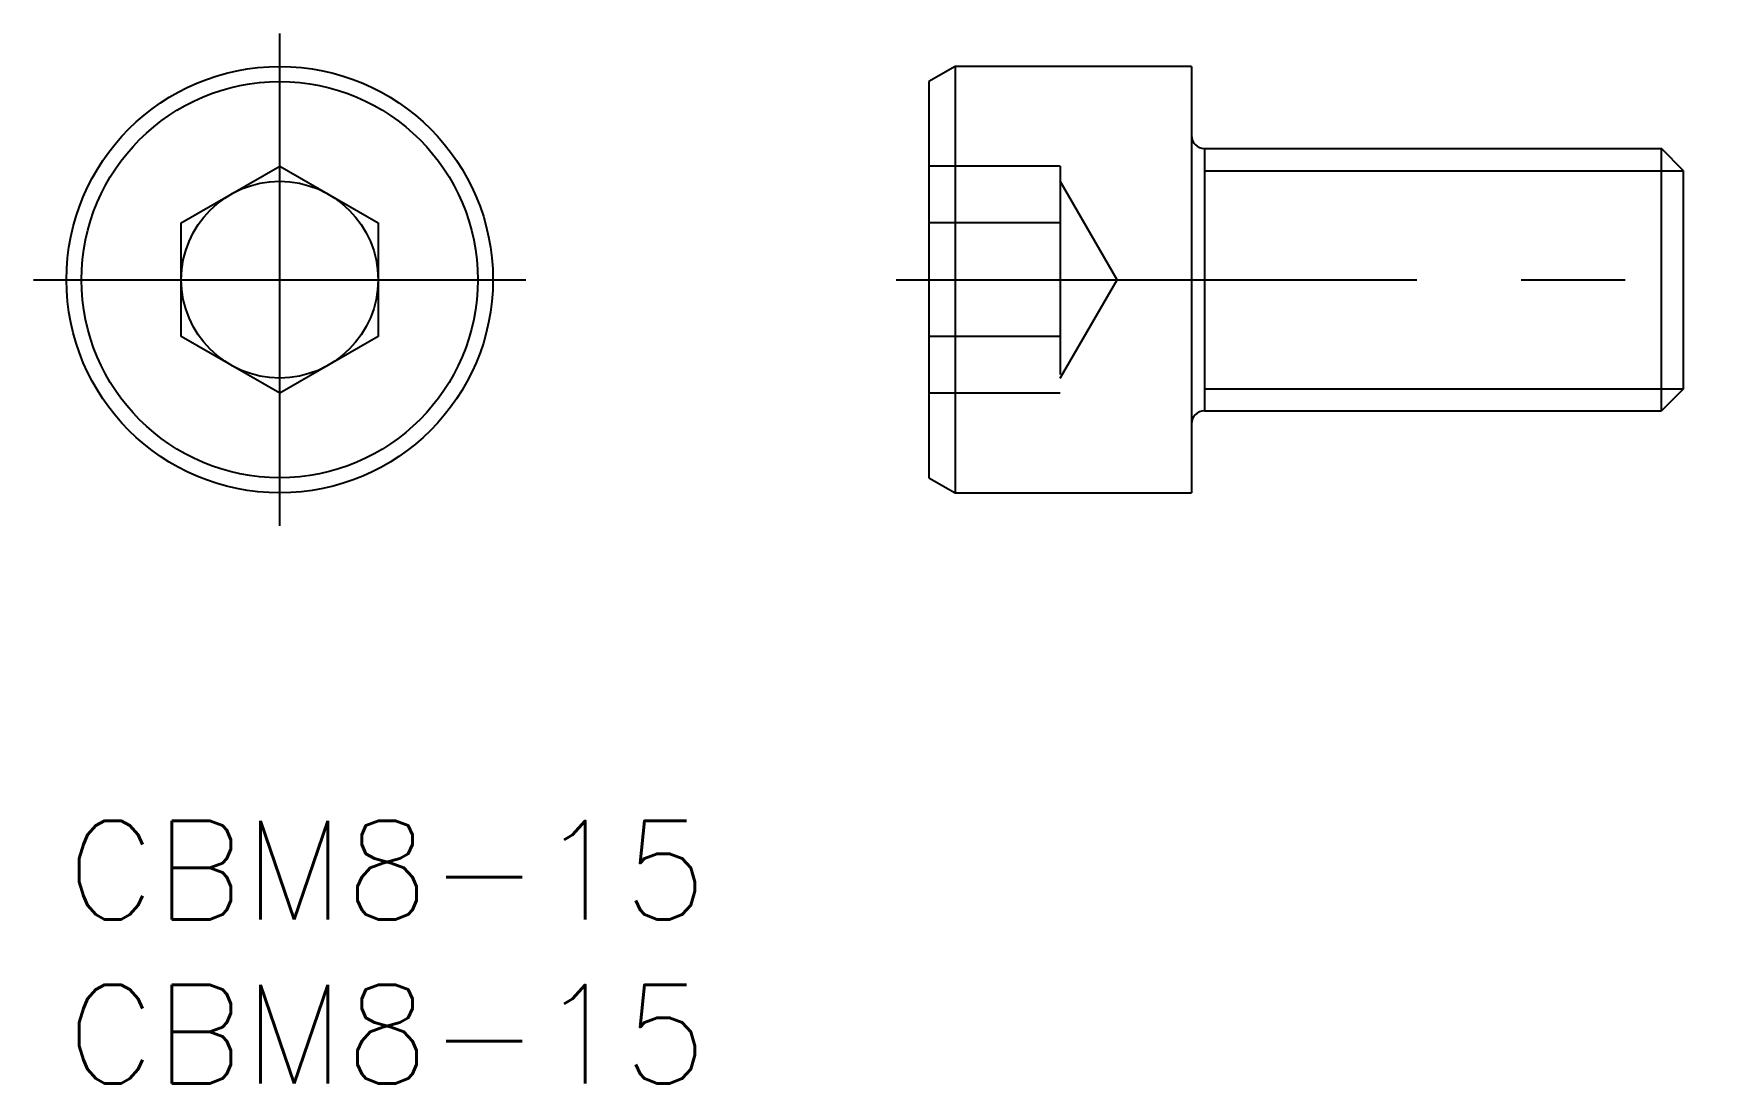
# Model space of a CAD drawing. Extents: x -1 to 50.3, y -8 to 24.
import ezdxf

# ---------------------------------------------------------------- set-up
doc = ezdxf.new("R2010")
doc.units = 0
doc.header["$LTSCALE"] = 0.5
doc.linetypes.add('CENTER', pattern=[50.8, 31.75, -6.35, 6.35, -6.35])
doc.linetypes.add('DASHED', pattern=[19.05, 12.7, -6.35])
for name, color, linetype in [('MSM_CENTER', 1, 'CENTER'), ('MSM_CONTINUOUS', 7, 'CONTINUOUS'), ('MSM_DASHED', 4, 'DASHED'), ('MSM_NARROW', 5, 'CONTINUOUS'), ('MSM_PART_NUMBER', 7, 'CONTINUOUS')]:
    doc.layers.add(name, color=color, linetype=linetype)
doc.styles.get("Standard").update_dxf_attribs({"font": 'txt.shx', "height": 1, "bigfont": 'bigfont.shx'})

# ---------------------------------------------------------------- blocks, each defined once
blk = doc.blocks.new('*U12')
at = {"layer": 'MSM_PART_NUMBER'}
blk.add_text('CBM8-15', height=3, dxfattribs=at).set_placement((0, -3))
blk = doc.blocks.new('*U13')
at = {"layer": 'MSM_PART_NUMBER'}
blk.add_text('CBM8-15', height=3, dxfattribs=at).set_placement((0, -8))

msp = doc.modelspace()

# ---------------------------------------------------------------- linework, layer by layer
at = {"layer": 'MSM_CENTER'}
for p, q in [((6.5, 9), (6.5, 24)), ((-1, 16.5), (14, 16.5)), ((25.289, 16.5), (50.289, 16.5))]:
    msp.add_line(p, q, dxfattribs=at)
at = {"layer": 'MSM_CONTINUOUS'}
for p, q in [((27.089, 23), (26.289, 22.538)), ((34.289, 23), (27.089, 23)), ((27.089, 23), (27.089, 10)), ((34.289, 23), (34.289, 10)), ((26.289, 22.538), (26.289, 10.462)), ((34.689, 20.5), (34.689, 12.5)), ((34.689, 20.5), (48.613, 20.5)), ((48.613, 12.5), (48.613, 20.5)), ((49.289, 19.823), (48.613, 20.5)), ((3.5, 18.232), (6.5, 19.964)), ((6.5, 19.964), (9.5, 18.232)), ((49.289, 13.177), (49.289, 19.823)), ((3.5, 14.768), (3.5, 18.232)), ((9.5, 18.232), (9.5, 14.768)), ((6.5, 13.036), (3.5, 14.768)), ((9.5, 14.768), (6.5, 13.036)), ((49.289, 13.177), (48.613, 12.5)), ((34.689, 12.5), (48.613, 12.5)), ((26.289, 10.462), (27.089, 10)), ((27.089, 10), (34.289, 10))]:
    msp.add_line(p, q, dxfattribs=at)
for radius in [6.5, 6.038, 3]:
    msp.add_circle((6.5, 16.5), radius, dxfattribs=at)
for centre, start, end in [((34.689, 20.9), 180, 270), ((34.689, 12.1), 90, 180)]:
    msp.add_arc(centre, 0.4, start, end, dxfattribs=at)
at = {"layer": 'MSM_DASHED'}
for p, q in [((30.289, 19.964), (26.289, 19.964)), ((30.289, 19.964), (30.289, 13.036)), ((32.021, 16.5), (30.289, 19.5)), ((30.289, 18.232), (26.289, 18.232)), ((30.289, 13.5), (32.021, 16.5)), ((30.289, 14.768), (26.289, 14.768)), ((30.289, 13.036), (26.289, 13.036))]:
    msp.add_line(p, q, dxfattribs=at)
at = {"layer": 'MSM_NARROW'}
for p, q in [((34.689, 19.823), (49.289, 19.823)), ((34.689, 13.177), (49.289, 13.177))]:
    msp.add_line(p, q, dxfattribs=at)

# ---------------------------------------------------------------- block references
at = {"layer": 'MSM_CONTINUOUS'}
for name in ['*U12', '*U13']:
    msp.add_blockref(name, (0, 0), dxfattribs=at)

doc.saveas('drawing.dxf')
